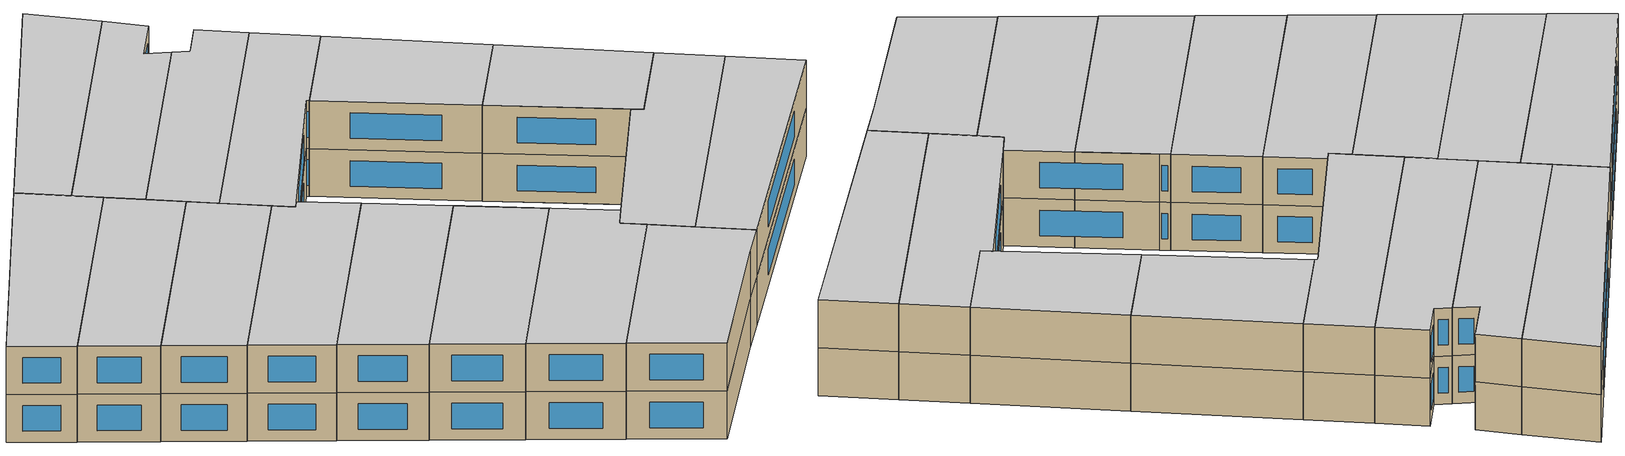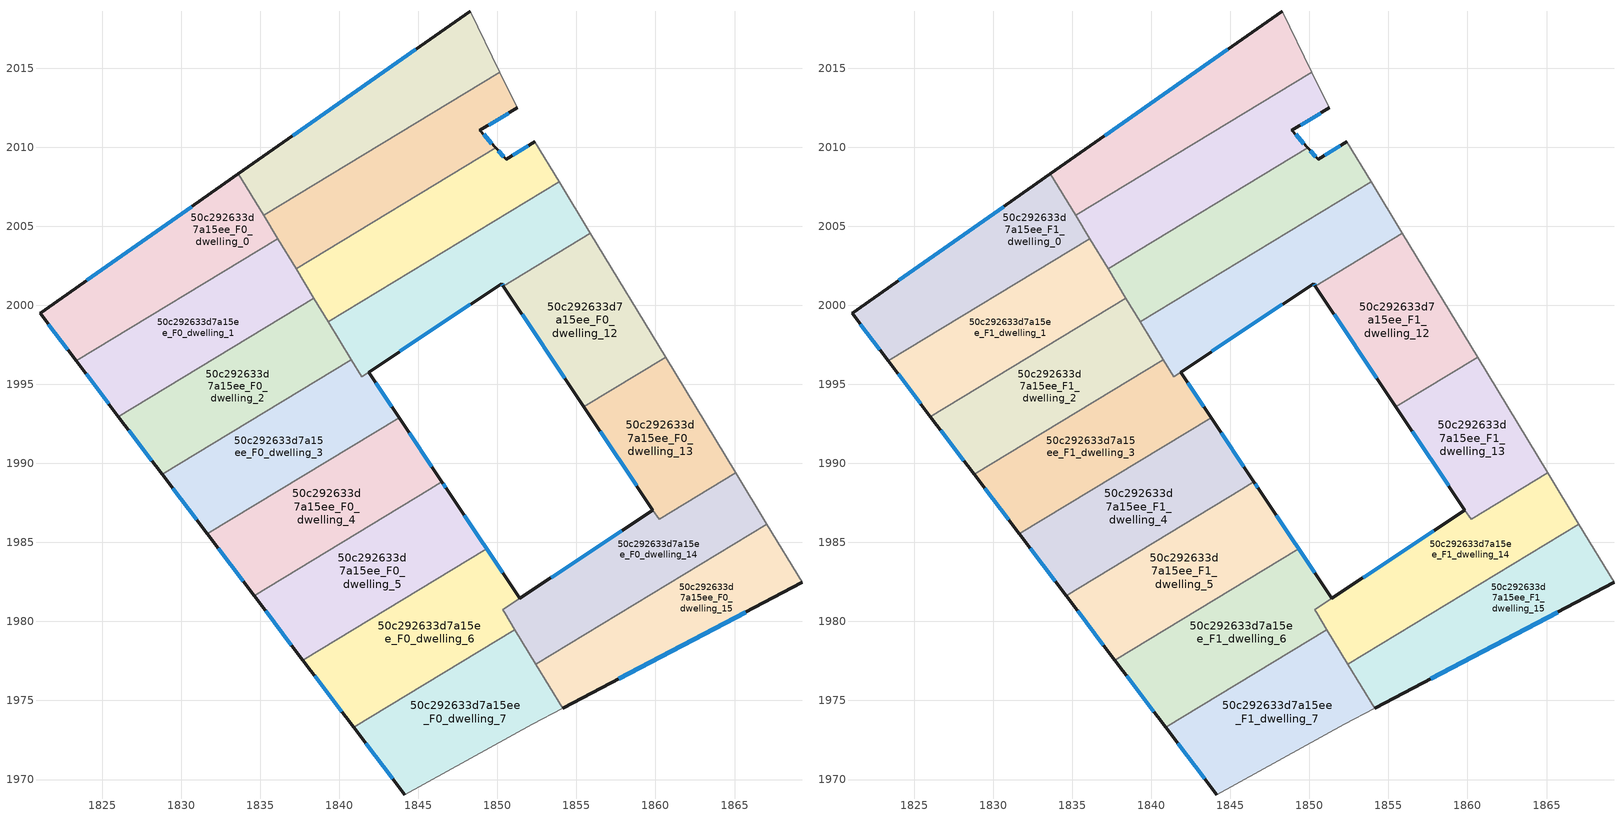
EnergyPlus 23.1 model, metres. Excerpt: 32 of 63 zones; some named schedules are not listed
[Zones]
50c292633d7a15ee_F0_dwelling_0
 floor ground (EU_floor_Construction): 1833.62,2008.32 1836.1,2004.23 1823.35,1996.49 1821.06,1999.51 z0
 wall outside (EU_wall_Construction): 1833.62,2008.32 1821.06,1999.51 1823.35,1996.49 z0:3
 wall to 50c292633d7a15ee_F0_dwelling_1 (EU_wall_Construction): 1823.35,1996.49 1836.1,2004.23 z0:3
 wall to 50c292633d7a15ee_F0_dwelling_8 (EU_wall_Construction): 1835.21,2005.69 1833.62,2008.32 z0:3
 wall to 50c292633d7a15ee_F0_dwelling_9 (EU_wall_Construction): 1836.1,2004.23 1835.21,2005.69 z0:3
 window (EU_Window_Construction): 1821.6,1998.8 1822.81,1997.2 / 1830.67,2006.25 1824.01,2001.58 z0.7:2.3
50c292633d7a15ee_F0_dwelling_1
 floor ground (EU_floor_Construction): 1836.1,2004.23 1838.39,2000.46 1826.02,1992.96 1823.35,1996.49 z0
 wall outside (EU_wall_Construction): 1823.35,1996.49 1826.02,1992.96 z0:3
 wall to 50c292633d7a15ee_F0_dwelling_2 (EU_wall_Construction): 1826.02,1992.96 1838.39,2000.46 z0:3
 wall to 50c292633d7a15ee_F0_dwelling_9 (EU_wall_Construction): 1837.27,2002.31 1836.1,2004.23 z0:3
 wall to 50c292633d7a15ee_F0_dwelling_10 (EU_wall_Construction): 1838.39,2000.46 1837.27,2002.31 z0:3
 window (EU_Window_Construction): 1823.98,1995.66 1825.4,1993.79 z0.7:2.3
50c292633d7a15ee_F0_dwelling_10
 floor ground (EU_floor_Construction): 1852.38,2010.35 1853.91,2007.83 1839.3,1998.96 1837.27,2002.31 1849.89,2009.96 1850.55,2009.23 z0
 wall outside (EU_wall_Construction): 1852.38,2010.35 1850.55,2009.23 1849.89,2009.96 z0:3
 wall to 50c292633d7a15ee_F0_dwelling_11 (EU_wall_Construction): 1839.3,1998.96 1853.91,2007.83 z0:3
 wall to 50c292633d7a15ee_F0_dwelling_9 (EU_wall_Construction): 1849.89,2009.96 1837.27,2002.31 z0:3
 wall adiabatic (EU_wall_Construction): 1853.91,2007.83 1852.38,2010.35 z0:3
 wall to 50c292633d7a15ee_F0_dwelling_2 (EU_wall_Construction): 1838.39,2000.46 1839.3,1998.96 z0:3
 window (EU_Window_Construction): 1850.39,2009.4 1850.04,2009.79 / 1851.95,2010.09 1850.98,2009.49 z0.7:2.3
50c292633d7a15ee_F0_dwelling_11
 floor ground (EU_floor_Construction): 1853.91,2007.83 1855.88,2004.57 1850.36,2001.22 1850.27,2001.36 1841.41,1995.48 1839.3,1998.96 z0
 wall outside (EU_wall_Construction): 1841.86,1995.78 1850.27,2001.36 1850.36,2001.22 z0:3
 wall adiabatic (EU_wall_Construction): 1855.88,2004.57 1853.91,2007.83 z0:3
 wall to 50c292633d7a15ee_F0_dwelling_12 (EU_wall_Construction): 1850.36,2001.22 1855.88,2004.57 z0:3
 wall to 50c292633d7a15ee_F0_dwelling_3 (EU_wall_Construction): 1840.75,1996.57 1841.41,1995.48 1841.86,1995.78 z0:3
 wall to 50c292633d7a15ee_F0_dwelling_2 (EU_wall_Construction): 1839.3,1998.96 1840.75,1996.57 z0:3
 window (EU_Window_Construction): 1850.29,2001.33 1850.34,2001.25 / 1843.83,1997.09 1848.29,2000.05 z0.7:2.3
50c292633d7a15ee_F0_dwelling_12
 floor ground (EU_floor_Construction): 1855.88,2004.57 1860.64,1996.72 1855.47,1993.58 1850.36,2001.22 z0
 wall outside (EU_wall_Construction): 1850.36,2001.22 1855.47,1993.58 z0:3
 wall adiabatic (EU_wall_Construction): 1860.64,1996.72 1855.88,2004.57 z0:3
 wall to 50c292633d7a15ee_F0_dwelling_13 (EU_wall_Construction): 1855.47,1993.58 1860.64,1996.72 z0:3
 window (EU_Window_Construction): 1851.56,1999.43 1854.27,1995.38 z0.7:2.3
50c292633d7a15ee_F0_dwelling_13
 floor ground (EU_floor_Construction): 1860.64,1996.72 1865.07,1989.39 1860.23,1986.46 1855.47,1993.58 z0
 wall outside (EU_wall_Construction): 1855.47,1993.58 1859.84,1987.04 z0:3
 wall adiabatic (EU_wall_Construction): 1865.07,1989.39 1860.64,1996.72 z0:3
 wall to 50c292633d7a15ee_F0_dwelling_14 (EU_wall_Construction): 1859.84,1987.04 1860.23,1986.46 1865.07,1989.39 z0:3
 window (EU_Window_Construction): 1856.49,1992.05 1858.81,1988.58 z0.7:2.3
50c292633d7a15ee_F0_dwelling_14
 floor ground (EU_floor_Construction): 1865.07,1989.39 1867.04,1986.15 1852.44,1977.3 1850.47,1980.54 1850.35,1980.74 1859.84,1987.04 1860.23,1986.46 z0
 wall outside (EU_wall_Construction): 1859.84,1987.04 1851.42,1981.45 z0:3
 wall adiabatic (EU_wall_Construction): 1867.04,1986.15 1865.07,1989.39 z0:3
 wall to 50c292633d7a15ee_F0_dwelling_15 (EU_wall_Construction): 1852.44,1977.3 1867.04,1986.15 z0:3
 wall to 50c292633d7a15ee_F0_dwelling_7 (EU_wall_Construction): 1851.11,1979.49 1852.44,1977.3 z0:3
 wall to 50c292633d7a15ee_F0_dwelling_6 (EU_wall_Construction): 1851.42,1981.45 1850.35,1980.74 1850.47,1980.54 1851.11,1979.49 z0:3
 window (EU_Window_Construction): 1857.86,1985.73 1853.4,1982.76 z0.7:2.3
50c292633d7a15ee_F0_dwelling_15
 floor ground (EU_floor_Construction): 1867.04,1986.15 1869.27,1982.47 1854.14,1974.5 1852.44,1977.3 z0
 wall outside (EU_wall_Construction): 1854.14,1974.5 1869.27,1982.47 z0:3
 wall adiabatic (EU_wall_Construction): 1869.27,1982.47 1867.04,1986.15 z0:3
 wall to 50c292633d7a15ee_F0_dwelling_7 (EU_wall_Construction): 1852.44,1977.3 1854.14,1974.5 z0:3
 window (EU_Window_Construction): 1857.69,1976.37 1865.72,1980.6 z0.7:2.3
50c292633d7a15ee_F0_dwelling_2
 floor ground (EU_floor_Construction): 1838.39,2000.46 1840.75,1996.57 1828.79,1989.31 1826.02,1992.96 z0
 wall outside (EU_wall_Construction): 1826.02,1992.96 1828.79,1989.31 z0:3
 wall to 50c292633d7a15ee_F0_dwelling_3 (EU_wall_Construction): 1828.79,1989.31 1840.75,1996.57 z0:3
 window (EU_Window_Construction): 1826.67,1992.1 1828.14,1990.17 z0.7:2.3
50c292633d7a15ee_F0_dwelling_3
 floor ground (EU_floor_Construction): 1841.86,1995.78 1843.78,1992.9 1831.64,1985.54 1828.79,1989.31 1840.75,1996.57 1841.41,1995.48 z0
 wall outside (EU_wall_Construction): 1843.78,1992.9 1841.86,1995.78 / 1828.79,1989.31 1831.64,1985.54 z0:3
 wall to 50c292633d7a15ee_F0_dwelling_4 (EU_wall_Construction): 1831.64,1985.54 1843.78,1992.9 z0:3
 window (EU_Window_Construction): 1843.33,1993.58 1842.31,1995.1 / 1829.46,1988.43 1830.97,1986.43 z0.7:2.3
50c292633d7a15ee_F0_dwelling_4
 floor ground (EU_floor_Construction): 1843.78,1992.9 1846.49,1988.84 1845.72,1988.37 1834.61,1981.63 1831.64,1985.54 z0
 wall outside (EU_wall_Construction): 1831.64,1985.54 1834.61,1981.63 / 1846.49,1988.84 1843.78,1992.9 z0:3
 wall to 50c292633d7a15ee_F0_dwelling_5 (EU_wall_Construction): 1834.61,1981.63 1845.72,1988.37 1846.49,1988.84 z0:3
 window (EU_Window_Construction): 1832.34,1984.62 1833.91,1982.54 / 1845.86,1989.79 1844.42,1991.94 z0.7:2.3
50c292633d7a15ee_F0_dwelling_5
 floor ground (EU_floor_Construction): 1846.49,1988.84 1849.31,1984.61 1837.69,1977.55 1834.61,1981.63 z0
 wall outside (EU_wall_Construction): 1834.61,1981.63 1837.69,1977.55 / 1846.82,1988.34 1846.49,1988.84 z0:3
 wall to 50c292633d7a15ee_F0_dwelling_6 (EU_wall_Construction): 1837.69,1977.55 1849.31,1984.61 1847.72,1986.99 / 1847.72,1987 1846.82,1988.34 z0:3
 window (EU_Window_Construction): 1835.33,1980.67 1836.97,1978.51 / 1846.75,1988.46 1846.57,1988.72 z0.7:2.3
50c292633d7a15ee_F0_dwelling_6
 floor ground (EU_floor_Construction): 1849.31,1984.61 1846.82,1988.34 1851.42,1981.45 1850.35,1980.74 1851.11,1979.49 1840.91,1973.3 1837.69,1977.55 z0
 wall outside (EU_wall_Construction): 1851.42,1981.45 1846.82,1988.34 / 1837.69,1977.55 1840.91,1973.3 z0:3
 wall to 50c292633d7a15ee_F0_dwelling_7 (EU_wall_Construction): 1840.91,1973.3 1851.11,1979.49 z0:3
 window (EU_Window_Construction): 1850.34,1983.07 1847.9,1986.72 / 1838.45,1976.55 1840.16,1974.3 z0.7:2.3
50c292633d7a15ee_F0_dwelling_7
 floor ground (EU_floor_Construction): 1851.11,1979.49 1854.14,1974.5 1852.21,1973.48 1844.15,1969.04 1840.91,1973.3 z0
 wall outside (EU_wall_Construction): 1840.91,1973.3 1844.15,1969.04 z0:3
 wall adiabatic (EU_wall_Construction): 1844.15,1969.04 1852.21,1973.48 1854.14,1974.5 z0:3
 window (EU_Window_Construction): 1841.67,1972.3 1843.39,1970.04 z0.7:2.3
50c292633d7a15ee_F0_dwelling_8
 floor ground (EU_floor_Construction): 1848.28,2018.61 1850.16,2014.76 1835.21,2005.69 1833.62,2008.32 z0
 wall outside (EU_wall_Construction): 1848.28,2018.61 1833.62,2008.32 z0:3
 wall to 50c292633d7a15ee_F0_dwelling_9 (EU_wall_Construction): 1835.21,2005.69 1850.16,2014.76 z0:3
 wall adiabatic (EU_wall_Construction): 1850.16,2014.76 1848.28,2018.61 z0:3
 window (EU_Window_Construction): 1844.84,2016.19 1837.06,2010.73 z0.7:2.3
50c292633d7a15ee_F0_dwelling_9
 floor ground (EU_floor_Construction): 1850.16,2014.76 1851.26,2012.49 1848.9,2011.07 1849.89,2009.96 1837.27,2002.31 1835.21,2005.69 z0
 wall outside (EU_wall_Construction): 1849.89,2009.96 1848.9,2011.07 1851.26,2012.49 z0:3
 wall adiabatic (EU_wall_Construction): 1851.26,2012.49 1850.16,2014.76 z0:3
 window (EU_Window_Construction): 1849.45,2011.41 1850.71,2012.16 / 1849.66,2010.23 1849.13,2010.81 z0.7:2.3
50c292633d7a15ee_F1_dwelling_0
 floor to 50c292633d7a15ee_F0_dwelling_0 (EU_floor_Construction): 1833.62,2008.32 1836.1,2004.23 1823.35,1996.49 1821.06,1999.51 z3
 wall outside (EU_wall_Construction): 1833.62,2008.32 1821.06,1999.51 1823.35,1996.49 z3:6
 wall to 50c292633d7a15ee_F1_dwelling_1 (EU_wall_Construction): 1823.35,1996.49 1836.1,2004.23 z3:6
 wall to 50c292633d7a15ee_F1_dwelling_8 (EU_wall_Construction): 1835.21,2005.69 1833.62,2008.32 z3:6
 wall to 50c292633d7a15ee_F1_dwelling_9 (EU_wall_Construction): 1836.1,2004.23 1835.21,2005.69 z3:6
 window (EU_Window_Construction): 1821.6,1998.8 1822.81,1997.2 / 1830.67,2006.25 1824.01,2001.58 z3.7:5.3
 ceiling to 50c292633d7a15ee_F2_dwelling_0 (EU_floor_Construction): 1836.1,2004.23 1833.62,2008.32 1821.06,1999.51 1823.35,1996.49 z6
50c292633d7a15ee_F1_dwelling_1
 floor to 50c292633d7a15ee_F0_dwelling_1 (EU_floor_Construction): 1836.1,2004.23 1838.39,2000.46 1826.02,1992.96 1823.35,1996.49 z3
 wall outside (EU_wall_Construction): 1823.35,1996.49 1826.02,1992.96 z3:6
 wall to 50c292633d7a15ee_F1_dwelling_2 (EU_wall_Construction): 1826.02,1992.96 1838.39,2000.46 z3:6
 wall to 50c292633d7a15ee_F1_dwelling_9 (EU_wall_Construction): 1837.27,2002.31 1836.1,2004.23 z3:6
 wall to 50c292633d7a15ee_F1_dwelling_10 (EU_wall_Construction): 1838.39,2000.46 1837.27,2002.31 z3:6
 window (EU_Window_Construction): 1823.98,1995.66 1825.4,1993.79 z3.7:5.3
 ceiling to 50c292633d7a15ee_F2_dwelling_1 (EU_floor_Construction): 1838.39,2000.46 1836.1,2004.23 1823.35,1996.49 1826.02,1992.96 z6
50c292633d7a15ee_F1_dwelling_10
 floor to 50c292633d7a15ee_F0_dwelling_10 (EU_floor_Construction): 1852.38,2010.35 1853.91,2007.83 1839.3,1998.96 1837.27,2002.31 1849.89,2009.96 1850.55,2009.23 z3
 wall outside (EU_wall_Construction): 1852.38,2010.35 1850.55,2009.23 1849.89,2009.96 z3:6
 wall to 50c292633d7a15ee_F1_dwelling_11 (EU_wall_Construction): 1839.3,1998.96 1853.91,2007.83 z3:6
 wall to 50c292633d7a15ee_F1_dwelling_9 (EU_wall_Construction): 1849.89,2009.96 1837.27,2002.31 z3:6
 wall adiabatic (EU_wall_Construction): 1853.91,2007.83 1852.38,2010.35 z3:6
 wall to 50c292633d7a15ee_F1_dwelling_2 (EU_wall_Construction): 1838.39,2000.46 1839.3,1998.96 z3:6
 window (EU_Window_Construction): 1850.39,2009.4 1850.04,2009.79 / 1851.95,2010.09 1850.98,2009.49 z3.7:5.3
 ceiling to 50c292633d7a15ee_F2_dwelling_10 (EU_floor_Construction): 1853.91,2007.83 1852.38,2010.35 1850.55,2009.23 1849.89,2009.96 1837.27,2002.31 1839.3,1998.96 z6
50c292633d7a15ee_F1_dwelling_11
 floor to 50c292633d7a15ee_F0_dwelling_11 (EU_floor_Construction): 1853.91,2007.83 1855.88,2004.57 1850.36,2001.22 1850.27,2001.36 1841.41,1995.48 1839.3,1998.96 z3
 wall outside (EU_wall_Construction): 1841.86,1995.78 1850.27,2001.36 1850.36,2001.22 z3:6
 wall adiabatic (EU_wall_Construction): 1855.88,2004.57 1853.91,2007.83 z3:6
 wall to 50c292633d7a15ee_F1_dwelling_12 (EU_wall_Construction): 1850.36,2001.22 1855.88,2004.57 z3:6
 wall to 50c292633d7a15ee_F1_dwelling_3 (EU_wall_Construction): 1840.75,1996.57 1841.41,1995.48 1841.86,1995.78 z3:6
 wall to 50c292633d7a15ee_F1_dwelling_2 (EU_wall_Construction): 1839.3,1998.96 1840.75,1996.57 z3:6
 window (EU_Window_Construction): 1850.29,2001.33 1850.34,2001.25 / 1843.83,1997.09 1848.29,2000.05 z3.7:5.3
 ceiling to 50c292633d7a15ee_F2_dwelling_11 (EU_floor_Construction): 1850.36,2001.22 1855.88,2004.57 1853.91,2007.83 1839.3,1998.96 1841.41,1995.48 1850.27,2001.36 z6
50c292633d7a15ee_F1_dwelling_12
 floor to 50c292633d7a15ee_F0_dwelling_12 (EU_floor_Construction): 1855.88,2004.57 1860.64,1996.72 1855.47,1993.58 1850.36,2001.22 z3
 wall outside (EU_wall_Construction): 1850.36,2001.22 1855.47,1993.58 z3:6
 wall adiabatic (EU_wall_Construction): 1860.64,1996.72 1855.88,2004.57 z3:6
 wall to 50c292633d7a15ee_F1_dwelling_13 (EU_wall_Construction): 1855.47,1993.58 1860.64,1996.72 z3:6
 window (EU_Window_Construction): 1851.56,1999.43 1854.27,1995.38 z3.7:5.3
 ceiling to 50c292633d7a15ee_F2_dwelling_12 (EU_floor_Construction): 1860.64,1996.72 1855.88,2004.57 1850.36,2001.22 1855.47,1993.58 z6
50c292633d7a15ee_F1_dwelling_13
 floor to 50c292633d7a15ee_F0_dwelling_13 (EU_floor_Construction): 1860.64,1996.72 1865.07,1989.39 1860.23,1986.46 1855.47,1993.58 z3
 wall outside (EU_wall_Construction): 1855.47,1993.58 1859.84,1987.04 z3:6
 wall adiabatic (EU_wall_Construction): 1865.07,1989.39 1860.64,1996.72 z3:6
 wall to 50c292633d7a15ee_F1_dwelling_14 (EU_wall_Construction): 1859.84,1987.04 1860.23,1986.46 1865.07,1989.39 z3:6
 window (EU_Window_Construction): 1856.49,1992.05 1858.81,1988.58 z3.7:5.3
 ceiling to 50c292633d7a15ee_F2_dwelling_13 (EU_floor_Construction): 1865.07,1989.39 1860.64,1996.72 1855.47,1993.58 1860.23,1986.46 z6
50c292633d7a15ee_F1_dwelling_14
 floor to 50c292633d7a15ee_F0_dwelling_14 (EU_floor_Construction): 1865.07,1989.39 1867.04,1986.15 1852.44,1977.3 1850.47,1980.54 1850.35,1980.74 1859.84,1987.04 1860.23,1986.46 z3
 wall outside (EU_wall_Construction): 1859.84,1987.04 1851.42,1981.45 z3:6
 wall adiabatic (EU_wall_Construction): 1867.04,1986.15 1865.07,1989.39 z3:6
 wall to 50c292633d7a15ee_F1_dwelling_15 (EU_wall_Construction): 1852.44,1977.3 1867.04,1986.15 z3:6
 wall to 50c292633d7a15ee_F1_dwelling_7 (EU_wall_Construction): 1851.11,1979.49 1852.44,1977.3 z3:6
 wall to 50c292633d7a15ee_F1_dwelling_6 (EU_wall_Construction): 1851.42,1981.45 1850.35,1980.74 1850.47,1980.54 1851.11,1979.49 z3:6
 window (EU_Window_Construction): 1857.86,1985.73 1853.4,1982.76 z3.7:5.3
 ceiling to 50c292633d7a15ee_F2_dwelling_14 (EU_floor_Construction): 1867.04,1986.15 1865.07,1989.39 1860.23,1986.46 1859.84,1987.04 1850.35,1980.74 1850.47,1980.54 1852.44,1977.3 z6
50c292633d7a15ee_F1_dwelling_15
 floor to 50c292633d7a15ee_F0_dwelling_15 (EU_floor_Construction): 1867.04,1986.15 1869.27,1982.47 1854.14,1974.5 1852.44,1977.3 z3
 wall outside (EU_wall_Construction): 1854.14,1974.5 1869.27,1982.47 z3:6
 wall adiabatic (EU_wall_Construction): 1869.27,1982.47 1867.04,1986.15 z3:6
 wall to 50c292633d7a15ee_F1_dwelling_7 (EU_wall_Construction): 1852.44,1977.3 1854.14,1974.5 z3:6
 window (EU_Window_Construction): 1857.69,1976.37 1865.72,1980.6 z3.7:5.3
 ceiling to 50c292633d7a15ee_F2_dwelling_15 (EU_floor_Construction): 1869.27,1982.47 1867.04,1986.15 1852.44,1977.3 1854.14,1974.5 z6
50c292633d7a15ee_F1_dwelling_2
 floor to 50c292633d7a15ee_F0_dwelling_2 (EU_floor_Construction): 1838.39,2000.46 1840.75,1996.57 1828.79,1989.31 1826.02,1992.96 z3
 wall outside (EU_wall_Construction): 1826.02,1992.96 1828.79,1989.31 z3:6
 wall to 50c292633d7a15ee_F1_dwelling_3 (EU_wall_Construction): 1828.79,1989.31 1840.75,1996.57 z3:6
 window (EU_Window_Construction): 1826.67,1992.1 1828.14,1990.17 z3.7:5.3
 ceiling to 50c292633d7a15ee_F2_dwelling_2 (EU_floor_Construction): 1840.75,1996.57 1838.39,2000.46 1826.02,1992.96 1828.79,1989.31 z6
50c292633d7a15ee_F1_dwelling_3
 floor to 50c292633d7a15ee_F0_dwelling_3 (EU_floor_Construction): 1841.86,1995.78 1843.78,1992.9 1831.64,1985.54 1828.79,1989.31 1840.75,1996.57 1841.41,1995.48 z3
 wall outside (EU_wall_Construction): 1843.78,1992.9 1841.86,1995.78 / 1828.79,1989.31 1831.64,1985.54 z3:6
 wall to 50c292633d7a15ee_F1_dwelling_4 (EU_wall_Construction): 1831.64,1985.54 1843.78,1992.9 z3:6
 window (EU_Window_Construction): 1843.33,1993.58 1842.31,1995.1 / 1829.46,1988.43 1830.97,1986.43 z3.7:5.3
 ceiling to 50c292633d7a15ee_F2_dwelling_3 (EU_floor_Construction): 1843.78,1992.9 1841.86,1995.78 1841.41,1995.48 1840.75,1996.57 1828.79,1989.31 1831.64,1985.54 z6
50c292633d7a15ee_F1_dwelling_4
 floor to 50c292633d7a15ee_F0_dwelling_4 (EU_floor_Construction): 1843.78,1992.9 1846.49,1988.84 1845.72,1988.37 1834.61,1981.63 1831.64,1985.54 z3
 wall outside (EU_wall_Construction): 1831.64,1985.54 1834.61,1981.63 / 1846.49,1988.84 1843.78,1992.9 z3:6
 wall to 50c292633d7a15ee_F1_dwelling_5 (EU_wall_Construction): 1834.61,1981.63 1845.72,1988.37 1846.49,1988.84 z3:6
 window (EU_Window_Construction): 1832.34,1984.62 1833.91,1982.54 / 1845.86,1989.79 1844.42,1991.94 z3.7:5.3
 ceiling to 50c292633d7a15ee_F2_dwelling_4 (EU_floor_Construction): 1845.72,1988.37 1846.49,1988.84 1843.78,1992.9 1831.64,1985.54 1834.61,1981.63 z6
50c292633d7a15ee_F1_dwelling_5
 floor to 50c292633d7a15ee_F0_dwelling_5 (EU_floor_Construction): 1846.49,1988.84 1849.31,1984.61 1837.69,1977.55 1834.61,1981.63 z3
 wall outside (EU_wall_Construction): 1834.61,1981.63 1837.69,1977.55 / 1846.82,1988.34 1846.49,1988.84 z3:6
 wall to 50c292633d7a15ee_F1_dwelling_6 (EU_wall_Construction): 1837.69,1977.55 1849.31,1984.61 1847.72,1986.99 / 1847.72,1987 1846.82,1988.34 z3:6
 window (EU_Window_Construction): 1835.33,1980.67 1836.97,1978.51 / 1846.75,1988.46 1846.57,1988.72 z3.7:5.3
 ceiling to 50c292633d7a15ee_F2_dwelling_5 (EU_floor_Construction): 1849.31,1984.61 1846.49,1988.84 1834.61,1981.63 1837.69,1977.55 z6
50c292633d7a15ee_F1_dwelling_6
 floor to 50c292633d7a15ee_F0_dwelling_6 (EU_floor_Construction): 1849.31,1984.61 1846.82,1988.34 1851.42,1981.45 1850.35,1980.74 1851.11,1979.49 1840.91,1973.3 1837.69,1977.55 z3
 wall outside (EU_wall_Construction): 1851.42,1981.45 1846.82,1988.34 / 1837.69,1977.55 1840.91,1973.3 z3:6
 wall to 50c292633d7a15ee_F1_dwelling_7 (EU_wall_Construction): 1840.91,1973.3 1851.11,1979.49 z3:6
 window (EU_Window_Construction): 1850.34,1983.07 1847.9,1986.72 / 1838.45,1976.55 1840.16,1974.3 z3.7:5.3
 ceiling to 50c292633d7a15ee_F2_dwelling_6 (EU_floor_Construction): 1851.11,1979.49 1850.35,1980.74 1851.42,1981.45 1846.82,1988.34 1849.31,1984.61 1837.69,1977.55 1840.91,1973.3 z6
50c292633d7a15ee_F1_dwelling_7
 floor to 50c292633d7a15ee_F0_dwelling_7 (EU_floor_Construction): 1851.11,1979.49 1854.14,1974.5 1852.21,1973.48 1844.15,1969.04 1840.91,1973.3 z3
 wall outside (EU_wall_Construction): 1840.91,1973.3 1844.15,1969.04 z3:6
 wall adiabatic (EU_wall_Construction): 1844.15,1969.04 1852.21,1973.48 1854.14,1974.5 z3:6
 window (EU_Window_Construction): 1841.67,1972.3 1843.39,1970.04 z3.7:5.3
 ceiling to 50c292633d7a15ee_F2_dwelling_7 (EU_floor_Construction): 1852.21,1973.48 1854.14,1974.5 1851.11,1979.49 1840.91,1973.3 1844.15,1969.04 z6
50c292633d7a15ee_F1_dwelling_8
 floor to 50c292633d7a15ee_F0_dwelling_8 (EU_floor_Construction): 1848.28,2018.61 1850.16,2014.76 1835.21,2005.69 1833.62,2008.32 z3
 wall outside (EU_wall_Construction): 1848.28,2018.61 1833.62,2008.32 z3:6
 wall to 50c292633d7a15ee_F1_dwelling_9 (EU_wall_Construction): 1835.21,2005.69 1850.16,2014.76 z3:6
 wall adiabatic (EU_wall_Construction): 1850.16,2014.76 1848.28,2018.61 z3:6
 window (EU_Window_Construction): 1844.84,2016.19 1837.06,2010.73 z3.7:5.3
 ceiling to 50c292633d7a15ee_F2_dwelling_8 (EU_floor_Construction): 1850.16,2014.76 1848.28,2018.61 1833.62,2008.32 1835.21,2005.69 z6
50c292633d7a15ee_F1_dwelling_9
 floor to 50c292633d7a15ee_F0_dwelling_9 (EU_floor_Construction): 1850.16,2014.76 1851.26,2012.49 1848.9,2011.07 1849.89,2009.96 1837.27,2002.31 1835.21,2005.69 z3
 wall outside (EU_wall_Construction): 1849.89,2009.96 1848.9,2011.07 1851.26,2012.49 z3:6
 wall adiabatic (EU_wall_Construction): 1851.26,2012.49 1850.16,2014.76 z3:6
 window (EU_Window_Construction): 1849.45,2011.41 1850.71,2012.16 / 1849.66,2010.23 1849.13,2010.81 z3.7:5.3
 ceiling to 50c292633d7a15ee_F2_dwelling_9 (EU_floor_Construction): 1849.89,2009.96 1848.9,2011.07 1851.26,2012.49 1850.16,2014.76 1835.21,2005.69 1837.27,2002.31 z6
[Building]
EU S2 Campaign: North Axis=0; Terrain=City; Solar Distribution=FullExterior
[Site:Location]
Budapest.Ferenc.Liszt.Intl.AP: Latitude=47.437; Longitude=19.256; Time Zone=1; Elevation=185
[SizingPeriod:WeatherFileDays]
AnnualSizingPeriod: Begin Month=1; Begin Day of Month=1; End Month=12; End Day of Month=31; Day of Week for Start Day=Monday; Use Weather File Daylight Saving Period=No; Use Weather File Rain and Snow Indicators=No
[MATERIAL]
EU_InternalMass_Material: Roughness=MediumRough; Thickness=0.1; Conductivity=1; Density=1800; Specific Heat=900; Thermal Absorptance=0.9; Solar Absorptance=0.7; Visible Absorptance=0.7
[MATERIAL:NOMASS] Roughness=MediumRough; Thermal Absorptance=0.9; Solar Absorptance=0.7; Visible Absorptance=0.7
Name | Thermal Resistance
EU_wall_NoMass | 0.832559
EU_floor_NoMass | 0.872794
[WINDOWMATERIAL:SIMPLEGLAZINGSYSTEM]
EU_Window_SimpleGlazing: UFactor=2.79869; Solar Heat Gain Coefficient=0.75; Visible Transmittance=0.75
[CONSTRUCTION]
EU_wall_Construction: EU_wall_NoMass
EU_floor_Construction: EU_floor_NoMass
EU_Window_Construction: EU_Window_SimpleGlazing
EU_InternalMass_Construction: EU_InternalMass_Material
[ZONE] Type=1; Multiplier=1; Ceiling Height=autocalculate; Floor Area=autocalculate; Part of Total Floor Area=Yes
Name | Volume
50c292633d7a15ee_F0_dwelling_0; 50c292633d7a15ee_F1_dwelling_0 | 194.152
50c292633d7a15ee_F0_dwelling_1; 50c292633d7a15ee_F1_dwelling_1 | 194.19
50c292633d7a15ee_F0_dwelling_10; 50c292633d7a15ee_F1_dwelling_10 | 194.195
50c292633d7a15ee_F0_dwelling_11; 50c292633d7a15ee_F1_dwelling_11 | 196.678
50c292633d7a15ee_F0_dwelling_12; 50c292633d7a15ee_F1_dwelling_12 | 172.001
50c292633d7a15ee_F0_dwelling_13; 50c292633d7a15ee_F1_dwelling_13 | 150.517
50c292633d7a15ee_F0_dwelling_14; 50c292633d7a15ee_F1_dwelling_14 | 210.191
50c292633d7a15ee_F0_dwelling_15; 50c292633d7a15ee_F1_dwelling_15; 50c292633d7a15ee_F0_dwelling_9; 50c292633d7a15ee_F1_dwelling_9 | 194.176
50c292633d7a15ee_F0_dwelling_2; 50c292633d7a15ee_F1_dwelling_2 | 194.159
50c292633d7a15ee_F0_dwelling_3; 50c292633d7a15ee_F1_dwelling_3 | 200.572
50c292633d7a15ee_F0_dwelling_4; 50c292633d7a15ee_F1_dwelling_4 | 205.698
50c292633d7a15ee_F0_dwelling_5; 50c292633d7a15ee_F1_dwelling_5 | 209.462
50c292633d7a15ee_F0_dwelling_6; 50c292633d7a15ee_F1_dwelling_6 | 208.162
50c292633d7a15ee_F0_dwelling_7; 50c292633d7a15ee_F1_dwelling_7 | 194.178
50c292633d7a15ee_F0_dwelling_8; 50c292633d7a15ee_F1_dwelling_8 | 194.156
[INTERNALMASS] Construction=EU_InternalMass_Construction
Name | Zone or ZoneList | Surface Area
50c292633d7a15ee_F0_dwelling_0_EU_InternalMass | 50c292633d7a15ee_F0_dwelling_0 | 64.7173
50c292633d7a15ee_F0_dwelling_1_EU_InternalMass | 50c292633d7a15ee_F0_dwelling_1 | 64.7299
50c292633d7a15ee_F0_dwelling_2_EU_InternalMass | 50c292633d7a15ee_F0_dwelling_2 | 64.7197
50c292633d7a15ee_F0_dwelling_3_EU_InternalMass | 50c292633d7a15ee_F0_dwelling_3 | 66.858
50c292633d7a15ee_F0_dwelling_4_EU_InternalMass | 50c292633d7a15ee_F0_dwelling_4 | 68.5994
50c292633d7a15ee_F0_dwelling_5_EU_InternalMass | 50c292633d7a15ee_F0_dwelling_5 | 69.8102
50c292633d7a15ee_F0_dwelling_6_EU_InternalMass | 50c292633d7a15ee_F0_dwelling_6 | 69.3984
50c292633d7a15ee_F0_dwelling_7_EU_InternalMass | 50c292633d7a15ee_F0_dwelling_7 | 64.7259
50c292633d7a15ee_F0_dwelling_8_EU_InternalMass | 50c292633d7a15ee_F0_dwelling_8 | 64.7185
50c292633d7a15ee_F0_dwelling_9_EU_InternalMass | 50c292633d7a15ee_F0_dwelling_9 | 64.7251
50c292633d7a15ee_F0_dwelling_10_EU_InternalMass | 50c292633d7a15ee_F0_dwelling_10 | 64.7317
50c292633d7a15ee_F0_dwelling_11_EU_InternalMass | 50c292633d7a15ee_F0_dwelling_11 | 65.561
50c292633d7a15ee_F0_dwelling_12_EU_InternalMass | 50c292633d7a15ee_F0_dwelling_12 | 57.3337
50c292633d7a15ee_F0_dwelling_13_EU_InternalMass | 50c292633d7a15ee_F0_dwelling_13 | 50.1741
50c292633d7a15ee_F0_dwelling_14_EU_InternalMass | 50c292633d7a15ee_F0_dwelling_14 | 70.0648
50c292633d7a15ee_F0_dwelling_15_EU_InternalMass | 50c292633d7a15ee_F0_dwelling_15 | 64.7252
50c292633d7a15ee_F1_dwelling_0_EU_InternalMass | 50c292633d7a15ee_F1_dwelling_0 | 64.7173
50c292633d7a15ee_F1_dwelling_1_EU_InternalMass | 50c292633d7a15ee_F1_dwelling_1 | 64.7299
50c292633d7a15ee_F1_dwelling_2_EU_InternalMass | 50c292633d7a15ee_F1_dwelling_2 | 64.7197
50c292633d7a15ee_F1_dwelling_3_EU_InternalMass | 50c292633d7a15ee_F1_dwelling_3 | 66.858
50c292633d7a15ee_F1_dwelling_4_EU_InternalMass | 50c292633d7a15ee_F1_dwelling_4 | 68.5994
50c292633d7a15ee_F1_dwelling_5_EU_InternalMass | 50c292633d7a15ee_F1_dwelling_5 | 69.8102
50c292633d7a15ee_F1_dwelling_6_EU_InternalMass | 50c292633d7a15ee_F1_dwelling_6 | 69.3984
50c292633d7a15ee_F1_dwelling_7_EU_InternalMass | 50c292633d7a15ee_F1_dwelling_7 | 64.7259
50c292633d7a15ee_F1_dwelling_8_EU_InternalMass | 50c292633d7a15ee_F1_dwelling_8 | 64.7185
50c292633d7a15ee_F1_dwelling_9_EU_InternalMass | 50c292633d7a15ee_F1_dwelling_9 | 64.7251
50c292633d7a15ee_F1_dwelling_10_EU_InternalMass | 50c292633d7a15ee_F1_dwelling_10 | 64.7317
50c292633d7a15ee_F1_dwelling_11_EU_InternalMass | 50c292633d7a15ee_F1_dwelling_11 | 65.561
50c292633d7a15ee_F1_dwelling_12_EU_InternalMass | 50c292633d7a15ee_F1_dwelling_12 | 57.3337
50c292633d7a15ee_F1_dwelling_13_EU_InternalMass | 50c292633d7a15ee_F1_dwelling_13 | 50.1741
50c292633d7a15ee_F1_dwelling_14_EU_InternalMass | 50c292633d7a15ee_F1_dwelling_14 | 70.0648
50c292633d7a15ee_F1_dwelling_15_EU_InternalMass | 50c292633d7a15ee_F1_dwelling_15 | 64.7252
[OTHEREQUIPMENT] Fuel Type=Electricity; Design Level Calculation Method=Watts/Area; Power per Zone Floor Area=1; Fraction Latent=0; Fraction Radiant=0; Fraction Lost=0; Carbon Dioxide Generation Rate=0; EndUse Subcategory=EU_Step8_InternalGains
Name | Zone or ZoneList or Space or SpaceList | Schedule
EU_Step8_InternalGain_50c292633d7a15ee_F0_dwelling_0_f000 | 50c292633d7a15ee_F0_dwelling_0 | EU_Step8_GainSchedule_50c292633d7a15ee_F0_dwelling_0_f000
EU_Step8_InternalGain_50c292633d7a15ee_F0_dwelling_1_f000 | 50c292633d7a15ee_F0_dwelling_1 | EU_Step8_GainSchedule_50c292633d7a15ee_F0_dwelling_1_f000
EU_Step8_InternalGain_50c292633d7a15ee_F0_dwelling_2_f000 | 50c292633d7a15ee_F0_dwelling_2 | EU_Step8_GainSchedule_50c292633d7a15ee_F0_dwelling_2_f000
EU_Step8_InternalGain_50c292633d7a15ee_F0_dwelling_3_f000 | 50c292633d7a15ee_F0_dwelling_3 | EU_Step8_GainSchedule_50c292633d7a15ee_F0_dwelling_3_f000
EU_Step8_InternalGain_50c292633d7a15ee_F0_dwelling_4_f000 | 50c292633d7a15ee_F0_dwelling_4 | EU_Step8_GainSchedule_50c292633d7a15ee_F0_dwelling_4_f000
EU_Step8_InternalGain_50c292633d7a15ee_F0_dwelling_5_f000 | 50c292633d7a15ee_F0_dwelling_5 | EU_Step8_GainSchedule_50c292633d7a15ee_F0_dwelling_5_f000
EU_Step8_InternalGain_50c292633d7a15ee_F0_dwelling_6_f000 | 50c292633d7a15ee_F0_dwelling_6 | EU_Step8_GainSchedule_50c292633d7a15ee_F0_dwelling_6_f000
EU_Step8_InternalGain_50c292633d7a15ee_F0_dwelling_7_f000 | 50c292633d7a15ee_F0_dwelling_7 | EU_Step8_GainSchedule_50c292633d7a15ee_F0_dwelling_7_f000
EU_Step8_InternalGain_50c292633d7a15ee_F0_dwelling_8_f000 | 50c292633d7a15ee_F0_dwelling_8 | EU_Step8_GainSchedule_50c292633d7a15ee_F0_dwelling_8_f000
EU_Step8_InternalGain_50c292633d7a15ee_F0_dwelling_9_f000 | 50c292633d7a15ee_F0_dwelling_9 | EU_Step8_GainSchedule_50c292633d7a15ee_F0_dwelling_9_f000
EU_Step8_InternalGain_50c292633d7a15ee_F0_dwelling_10_f000 | 50c292633d7a15ee_F0_dwelling_10 | EU_Step8_GainSchedule_50c292633d7a15ee_F0_dwelling_10_f000
EU_Step8_InternalGain_50c292633d7a15ee_F0_dwelling_11_f000 | 50c292633d7a15ee_F0_dwelling_11 | EU_Step8_GainSchedule_50c292633d7a15ee_F0_dwelling_11_f000
EU_Step8_InternalGain_50c292633d7a15ee_F0_dwelling_12_f000 | 50c292633d7a15ee_F0_dwelling_12 | EU_Step8_GainSchedule_50c292633d7a15ee_F0_dwelling_12_f000
EU_Step8_InternalGain_50c292633d7a15ee_F0_dwelling_13_f000 | 50c292633d7a15ee_F0_dwelling_13 | EU_Step8_GainSchedule_50c292633d7a15ee_F0_dwelling_13_f000
EU_Step8_InternalGain_50c292633d7a15ee_F0_dwelling_14_f000 | 50c292633d7a15ee_F0_dwelling_14 | EU_Step8_GainSchedule_50c292633d7a15ee_F0_dwelling_14_f000
EU_Step8_InternalGain_50c292633d7a15ee_F0_dwelling_15_f000 | 50c292633d7a15ee_F0_dwelling_15 | EU_Step8_GainSchedule_50c292633d7a15ee_F0_dwelling_15_f000
EU_Step8_InternalGain_50c292633d7a15ee_F1_dwelling_0_f000 | 50c292633d7a15ee_F1_dwelling_0 | EU_Step8_GainSchedule_50c292633d7a15ee_F1_dwelling_0_f000
EU_Step8_InternalGain_50c292633d7a15ee_F1_dwelling_1_f000 | 50c292633d7a15ee_F1_dwelling_1 | EU_Step8_GainSchedule_50c292633d7a15ee_F1_dwelling_1_f000
EU_Step8_InternalGain_50c292633d7a15ee_F1_dwelling_2_f000 | 50c292633d7a15ee_F1_dwelling_2 | EU_Step8_GainSchedule_50c292633d7a15ee_F1_dwelling_2_f000
EU_Step8_InternalGain_50c292633d7a15ee_F1_dwelling_3_f000 | 50c292633d7a15ee_F1_dwelling_3 | EU_Step8_GainSchedule_50c292633d7a15ee_F1_dwelling_3_f000
EU_Step8_InternalGain_50c292633d7a15ee_F1_dwelling_4_f000 | 50c292633d7a15ee_F1_dwelling_4 | EU_Step8_GainSchedule_50c292633d7a15ee_F1_dwelling_4_f000
EU_Step8_InternalGain_50c292633d7a15ee_F1_dwelling_5_f000 | 50c292633d7a15ee_F1_dwelling_5 | EU_Step8_GainSchedule_50c292633d7a15ee_F1_dwelling_5_f000
EU_Step8_InternalGain_50c292633d7a15ee_F1_dwelling_6_f000 | 50c292633d7a15ee_F1_dwelling_6 | EU_Step8_GainSchedule_50c292633d7a15ee_F1_dwelling_6_f000
EU_Step8_InternalGain_50c292633d7a15ee_F1_dwelling_7_f000 | 50c292633d7a15ee_F1_dwelling_7 | EU_Step8_GainSchedule_50c292633d7a15ee_F1_dwelling_7_f000
EU_Step8_InternalGain_50c292633d7a15ee_F1_dwelling_8_f000 | 50c292633d7a15ee_F1_dwelling_8 | EU_Step8_GainSchedule_50c292633d7a15ee_F1_dwelling_8_f000
EU_Step8_InternalGain_50c292633d7a15ee_F1_dwelling_9_f000 | 50c292633d7a15ee_F1_dwelling_9 | EU_Step8_GainSchedule_50c292633d7a15ee_F1_dwelling_9_f000
EU_Step8_InternalGain_50c292633d7a15ee_F1_dwelling_10_f000 | 50c292633d7a15ee_F1_dwelling_10 | EU_Step8_GainSchedule_50c292633d7a15ee_F1_dwelling_10_f000
EU_Step8_InternalGain_50c292633d7a15ee_F1_dwelling_11_f000 | 50c292633d7a15ee_F1_dwelling_11 | EU_Step8_GainSchedule_50c292633d7a15ee_F1_dwelling_11_f000
EU_Step8_InternalGain_50c292633d7a15ee_F1_dwelling_12_f000 | 50c292633d7a15ee_F1_dwelling_12 | EU_Step8_GainSchedule_50c292633d7a15ee_F1_dwelling_12_f000
EU_Step8_InternalGain_50c292633d7a15ee_F1_dwelling_13_f000 | 50c292633d7a15ee_F1_dwelling_13 | EU_Step8_GainSchedule_50c292633d7a15ee_F1_dwelling_13_f000
EU_Step8_InternalGain_50c292633d7a15ee_F1_dwelling_14_f000 | 50c292633d7a15ee_F1_dwelling_14 | EU_Step8_GainSchedule_50c292633d7a15ee_F1_dwelling_14_f000
EU_Step8_InternalGain_50c292633d7a15ee_F1_dwelling_15_f000 | 50c292633d7a15ee_F1_dwelling_15 | EU_Step8_GainSchedule_50c292633d7a15ee_F1_dwelling_15_f000
[ZONEVENTILATION:DESIGNFLOWRATE] Schedule=EU_AlwaysOn; Design Flow Rate Calculation Method=AirChanges/Hour; Air Changes per Hour=0.475469; Ventilation Type=Natural; Fan Pressure Rise=0; Fan Total Efficiency=1; Constant Term Coefficient=1; Temperature Term Coefficient=0; Velocity Term Coefficient=0; Velocity Squared Term Coefficient=0; Minimum Indoor Temperature=-100; Maximum Indoor Temperature=100; Delta Temperature=-100; Minimum Outdoor Temperature=-100; Maximum Outdoor Temperature=100; Maximum Wind Speed=40
Name | Zone or ZoneList or Space or SpaceList
EU_ConstantAir_50c292633d7a15ee_F0_dwelling_0 | 50c292633d7a15ee_F0_dwelling_0
EU_ConstantAir_50c292633d7a15ee_F0_dwelling_1 | 50c292633d7a15ee_F0_dwelling_1
EU_ConstantAir_50c292633d7a15ee_F0_dwelling_2 | 50c292633d7a15ee_F0_dwelling_2
EU_ConstantAir_50c292633d7a15ee_F0_dwelling_3 | 50c292633d7a15ee_F0_dwelling_3
EU_ConstantAir_50c292633d7a15ee_F0_dwelling_4 | 50c292633d7a15ee_F0_dwelling_4
EU_ConstantAir_50c292633d7a15ee_F0_dwelling_5 | 50c292633d7a15ee_F0_dwelling_5
EU_ConstantAir_50c292633d7a15ee_F0_dwelling_6 | 50c292633d7a15ee_F0_dwelling_6
EU_ConstantAir_50c292633d7a15ee_F0_dwelling_7 | 50c292633d7a15ee_F0_dwelling_7
EU_ConstantAir_50c292633d7a15ee_F0_dwelling_8 | 50c292633d7a15ee_F0_dwelling_8
EU_ConstantAir_50c292633d7a15ee_F0_dwelling_9 | 50c292633d7a15ee_F0_dwelling_9
EU_ConstantAir_50c292633d7a15ee_F0_dwelling_10 | 50c292633d7a15ee_F0_dwelling_10
EU_ConstantAir_50c292633d7a15ee_F0_dwelling_11 | 50c292633d7a15ee_F0_dwelling_11
EU_ConstantAir_50c292633d7a15ee_F0_dwelling_12 | 50c292633d7a15ee_F0_dwelling_12
EU_ConstantAir_50c292633d7a15ee_F0_dwelling_13 | 50c292633d7a15ee_F0_dwelling_13
EU_ConstantAir_50c292633d7a15ee_F0_dwelling_14 | 50c292633d7a15ee_F0_dwelling_14
EU_ConstantAir_50c292633d7a15ee_F0_dwelling_15 | 50c292633d7a15ee_F0_dwelling_15
EU_ConstantAir_50c292633d7a15ee_F1_dwelling_0 | 50c292633d7a15ee_F1_dwelling_0
EU_ConstantAir_50c292633d7a15ee_F1_dwelling_1 | 50c292633d7a15ee_F1_dwelling_1
EU_ConstantAir_50c292633d7a15ee_F1_dwelling_2 | 50c292633d7a15ee_F1_dwelling_2
EU_ConstantAir_50c292633d7a15ee_F1_dwelling_3 | 50c292633d7a15ee_F1_dwelling_3
EU_ConstantAir_50c292633d7a15ee_F1_dwelling_4 | 50c292633d7a15ee_F1_dwelling_4
EU_ConstantAir_50c292633d7a15ee_F1_dwelling_5 | 50c292633d7a15ee_F1_dwelling_5
EU_ConstantAir_50c292633d7a15ee_F1_dwelling_6 | 50c292633d7a15ee_F1_dwelling_6
EU_ConstantAir_50c292633d7a15ee_F1_dwelling_7 | 50c292633d7a15ee_F1_dwelling_7
EU_ConstantAir_50c292633d7a15ee_F1_dwelling_8 | 50c292633d7a15ee_F1_dwelling_8
EU_ConstantAir_50c292633d7a15ee_F1_dwelling_9 | 50c292633d7a15ee_F1_dwelling_9
EU_ConstantAir_50c292633d7a15ee_F1_dwelling_10 | 50c292633d7a15ee_F1_dwelling_10
EU_ConstantAir_50c292633d7a15ee_F1_dwelling_11 | 50c292633d7a15ee_F1_dwelling_11
EU_ConstantAir_50c292633d7a15ee_F1_dwelling_12 | 50c292633d7a15ee_F1_dwelling_12
EU_ConstantAir_50c292633d7a15ee_F1_dwelling_13 | 50c292633d7a15ee_F1_dwelling_13
EU_ConstantAir_50c292633d7a15ee_F1_dwelling_14 | 50c292633d7a15ee_F1_dwelling_14
EU_ConstantAir_50c292633d7a15ee_F1_dwelling_15 | 50c292633d7a15ee_F1_dwelling_15
[HVACTEMPLATE:ZONE:IDEALLOADSAIRSYSTEM] System Availability Schedule=EU_AlwaysOn; Maximum Heating Supply Air Temperature=50; Minimum Cooling Supply Air Temperature=13; Maximum Heating Supply Air Humidity Ratio=0.0156; Minimum Cooling Supply Air Humidity Ratio=0.0077; Heating Limit=NoLimit; Cooling Limit=NoLimit; Heating Availability Schedule=EU_AlwaysOn; Cooling Availability Schedule=EU_CoolingOff; Dehumidification Control Type=ConstantSensibleHeatRatio; Cooling Sensible Heat Ratio=0.7; Dehumidification Setpoint=60; Humidification Control Type=None; Humidification Setpoint=30; Outdoor Air Method=None; Outdoor Air Flow Rate per Person=0.00944; Outdoor Air Flow Rate per Zone Floor Area=0; Outdoor Air Flow Rate per Zone=0; Demand Controlled Ventilation Type=None; Outdoor Air Economizer Type=NoEconomizer; Heat Recovery Type=None; Sensible Heat Recovery Effectiveness=0.7; Latent Heat Recovery Effectiveness=0.65
Name | Template Thermostat
50c292633d7a15ee_F0_dwelling_0 | EU_HeatOnly_50c292633d7a15ee_F0_dwelling_0
50c292633d7a15ee_F0_dwelling_1 | EU_HeatOnly_50c292633d7a15ee_F0_dwelling_1
50c292633d7a15ee_F0_dwelling_2 | EU_HeatOnly_50c292633d7a15ee_F0_dwelling_2
50c292633d7a15ee_F0_dwelling_3 | EU_HeatOnly_50c292633d7a15ee_F0_dwelling_3
50c292633d7a15ee_F0_dwelling_4 | EU_HeatOnly_50c292633d7a15ee_F0_dwelling_4
50c292633d7a15ee_F0_dwelling_5 | EU_HeatOnly_50c292633d7a15ee_F0_dwelling_5
50c292633d7a15ee_F0_dwelling_6 | EU_HeatOnly_50c292633d7a15ee_F0_dwelling_6
50c292633d7a15ee_F0_dwelling_7 | EU_HeatOnly_50c292633d7a15ee_F0_dwelling_7
50c292633d7a15ee_F0_dwelling_8 | EU_HeatOnly_50c292633d7a15ee_F0_dwelling_8
50c292633d7a15ee_F0_dwelling_9 | EU_HeatOnly_50c292633d7a15ee_F0_dwelling_9
50c292633d7a15ee_F0_dwelling_10 | EU_HeatOnly_50c292633d7a15ee_F0_dwelling_10
50c292633d7a15ee_F0_dwelling_11 | EU_HeatOnly_50c292633d7a15ee_F0_dwelling_11
50c292633d7a15ee_F0_dwelling_12 | EU_HeatOnly_50c292633d7a15ee_F0_dwelling_12
50c292633d7a15ee_F0_dwelling_13 | EU_HeatOnly_50c292633d7a15ee_F0_dwelling_13
50c292633d7a15ee_F0_dwelling_14 | EU_HeatOnly_50c292633d7a15ee_F0_dwelling_14
50c292633d7a15ee_F0_dwelling_15 | EU_HeatOnly_50c292633d7a15ee_F0_dwelling_15
50c292633d7a15ee_F1_dwelling_0 | EU_HeatOnly_50c292633d7a15ee_F1_dwelling_0
50c292633d7a15ee_F1_dwelling_1 | EU_HeatOnly_50c292633d7a15ee_F1_dwelling_1
50c292633d7a15ee_F1_dwelling_2 | EU_HeatOnly_50c292633d7a15ee_F1_dwelling_2
50c292633d7a15ee_F1_dwelling_3 | EU_HeatOnly_50c292633d7a15ee_F1_dwelling_3
50c292633d7a15ee_F1_dwelling_4 | EU_HeatOnly_50c292633d7a15ee_F1_dwelling_4
50c292633d7a15ee_F1_dwelling_5 | EU_HeatOnly_50c292633d7a15ee_F1_dwelling_5
50c292633d7a15ee_F1_dwelling_6 | EU_HeatOnly_50c292633d7a15ee_F1_dwelling_6
50c292633d7a15ee_F1_dwelling_7 | EU_HeatOnly_50c292633d7a15ee_F1_dwelling_7
50c292633d7a15ee_F1_dwelling_8 | EU_HeatOnly_50c292633d7a15ee_F1_dwelling_8
50c292633d7a15ee_F1_dwelling_9 | EU_HeatOnly_50c292633d7a15ee_F1_dwelling_9
50c292633d7a15ee_F1_dwelling_10 | EU_HeatOnly_50c292633d7a15ee_F1_dwelling_10
50c292633d7a15ee_F1_dwelling_11 | EU_HeatOnly_50c292633d7a15ee_F1_dwelling_11
50c292633d7a15ee_F1_dwelling_12 | EU_HeatOnly_50c292633d7a15ee_F1_dwelling_12
50c292633d7a15ee_F1_dwelling_13 | EU_HeatOnly_50c292633d7a15ee_F1_dwelling_13
50c292633d7a15ee_F1_dwelling_14 | EU_HeatOnly_50c292633d7a15ee_F1_dwelling_14
50c292633d7a15ee_F1_dwelling_15 | EU_HeatOnly_50c292633d7a15ee_F1_dwelling_15
[SIZING:ZONE] Zone Cooling Design Supply Air Temperature Input Method=SupplyAirTemperature; Zone Cooling Design Supply Air Temperature=13; Zone Heating Design Supply Air Temperature Input Method=SupplyAirTemperature; Zone Heating Design Supply Air Temperature=50; Zone Cooling Design Supply Air Humidity Ratio=0.008; Zone Heating Design Supply Air Humidity Ratio=0.008; Cooling Design Air Flow Method=DesignDay; Cooling Design Air Flow Rate=0; Cooling Minimum Air Flow per Zone Floor Area=0.000762; Cooling Minimum Air Flow=0; Cooling Minimum Air Flow Fraction=0.2; Heating Design Air Flow Method=DesignDay; Heating Design Air Flow Rate=0; Heating Maximum Air Flow per Zone Floor Area=0.002032; Heating Maximum Air Flow=0.141576; Heating Maximum Air Flow Fraction=0.3; Account for Dedicated Outdoor Air System=No; Dedicated Outdoor Air System Control Strategy=NeutralSupplyAir; Dedicated Outdoor Air Low Setpoint Temperature for Design=autosize; Dedicated Outdoor Air High Setpoint Temperature for Design=autosize; Zone Load Sizing Method=Sensible Load Only No Latent Load; Zone Latent Cooling Design Supply Air Humidity Ratio Input Method=HumidityRatioDifference; Zone Cooling Design Supply Air Humidity Ratio Difference=0.005; Zone Latent Heating Design Supply Air Humidity Ratio Input Method=HumidityRatioDifference; Zone Humidification Design Supply Air Humidity Ratio Difference=0.005
50c292633d7a15ee_F0_dwelling_0; 50c292633d7a15ee_F0_dwelling_1; 50c292633d7a15ee_F0_dwelling_2; 50c292633d7a15ee_F0_dwelling_3; 50c292633d7a15ee_F0_dwelling_4; 50c292633d7a15ee_F0_dwelling_5; 50c292633d7a15ee_F0_dwelling_6; 50c292633d7a15ee_F0_dwelling_7; 50c292633d7a15ee_F0_dwelling_8; 50c292633d7a15ee_F0_dwelling_9; 50c292633d7a15ee_F0_dwelling_10; 50c292633d7a15ee_F0_dwelling_11; 50c292633d7a15ee_F0_dwelling_12; 50c292633d7a15ee_F0_dwelling_13; 50c292633d7a15ee_F0_dwelling_14; 50c292633d7a15ee_F0_dwelling_15; 50c292633d7a15ee_F1_dwelling_0; 50c292633d7a15ee_F1_dwelling_1; 50c292633d7a15ee_F1_dwelling_2; 50c292633d7a15ee_F1_dwelling_3; 50c292633d7a15ee_F1_dwelling_4; 50c292633d7a15ee_F1_dwelling_5; 50c292633d7a15ee_F1_dwelling_6; 50c292633d7a15ee_F1_dwelling_7; 50c292633d7a15ee_F1_dwelling_8; 50c292633d7a15ee_F1_dwelling_9; 50c292633d7a15ee_F1_dwelling_10; 50c292633d7a15ee_F1_dwelling_11; 50c292633d7a15ee_F1_dwelling_12; 50c292633d7a15ee_F1_dwelling_13; 50c292633d7a15ee_F1_dwelling_14; 50c292633d7a15ee_F1_dwelling_15
[SCHEDULE:FILE] Column Number=1; Rows to Skip at Top=0; Number of Hours of Data=8760; Column Separator=Comma; Interpolate to Timestep=No; Minutes per Item=60; Adjust Schedule for Daylight Savings=Yes
Name | File
EU_Step8_GainSchedule_50c292633d7a15ee_F0_dwelling_0_f000 | ../../schedules/50c292633d7a15ee/50c292633d7a15ee_F0_dwelling_0_f000_gain.csv
EU_Step8_GainSchedule_50c292633d7a15ee_F0_dwelling_1_f000 | ../../schedules/50c292633d7a15ee/50c292633d7a15ee_F0_dwelling_1_f000_gain.csv
EU_Step8_GainSchedule_50c292633d7a15ee_F0_dwelling_2_f000 | ../../schedules/50c292633d7a15ee/50c292633d7a15ee_F0_dwelling_2_f000_gain.csv
EU_Step8_GainSchedule_50c292633d7a15ee_F0_dwelling_3_f000 | ../../schedules/50c292633d7a15ee/50c292633d7a15ee_F0_dwelling_3_f000_gain.csv
EU_Step8_GainSchedule_50c292633d7a15ee_F0_dwelling_4_f000 | ../../schedules/50c292633d7a15ee/50c292633d7a15ee_F0_dwelling_4_f000_gain.csv
EU_Step8_GainSchedule_50c292633d7a15ee_F0_dwelling_5_f000 | ../../schedules/50c292633d7a15ee/50c292633d7a15ee_F0_dwelling_5_f000_gain.csv
EU_Step8_GainSchedule_50c292633d7a15ee_F0_dwelling_6_f000 | ../../schedules/50c292633d7a15ee/50c292633d7a15ee_F0_dwelling_6_f000_gain.csv
EU_Step8_GainSchedule_50c292633d7a15ee_F0_dwelling_7_f000 | ../../schedules/50c292633d7a15ee/50c292633d7a15ee_F0_dwelling_7_f000_gain.csv
EU_Step8_GainSchedule_50c292633d7a15ee_F0_dwelling_8_f000 | ../../schedules/50c292633d7a15ee/50c292633d7a15ee_F0_dwelling_8_f000_gain.csv
EU_Step8_GainSchedule_50c292633d7a15ee_F0_dwelling_9_f000 | ../../schedules/50c292633d7a15ee/50c292633d7a15ee_F0_dwelling_9_f000_gain.csv
EU_Step8_GainSchedule_50c292633d7a15ee_F0_dwelling_10_f000 | ../../schedules/50c292633d7a15ee/50c292633d7a15ee_F0_dwelling_10_f000_gain.csv
EU_Step8_GainSchedule_50c292633d7a15ee_F0_dwelling_11_f000 | ../../schedules/50c292633d7a15ee/50c292633d7a15ee_F0_dwelling_11_f000_gain.csv
EU_Step8_GainSchedule_50c292633d7a15ee_F0_dwelling_12_f000 | ../../schedules/50c292633d7a15ee/50c292633d7a15ee_F0_dwelling_12_f000_gain.csv
EU_Step8_GainSchedule_50c292633d7a15ee_F0_dwelling_13_f000 | ../../schedules/50c292633d7a15ee/50c292633d7a15ee_F0_dwelling_13_f000_gain.csv
EU_Step8_GainSchedule_50c292633d7a15ee_F0_dwelling_14_f000 | ../../schedules/50c292633d7a15ee/50c292633d7a15ee_F0_dwelling_14_f000_gain.csv
EU_Step8_GainSchedule_50c292633d7a15ee_F0_dwelling_15_f000 | ../../schedules/50c292633d7a15ee/50c292633d7a15ee_F0_dwelling_15_f000_gain.csv
EU_Step8_GainSchedule_50c292633d7a15ee_F1_dwelling_0_f000 | ../../schedules/50c292633d7a15ee/50c292633d7a15ee_F1_dwelling_0_f000_gain.csv
EU_Step8_GainSchedule_50c292633d7a15ee_F1_dwelling_1_f000 | ../../schedules/50c292633d7a15ee/50c292633d7a15ee_F1_dwelling_1_f000_gain.csv
EU_Step8_GainSchedule_50c292633d7a15ee_F1_dwelling_2_f000 | ../../schedules/50c292633d7a15ee/50c292633d7a15ee_F1_dwelling_2_f000_gain.csv
EU_Step8_GainSchedule_50c292633d7a15ee_F1_dwelling_3_f000 | ../../schedules/50c292633d7a15ee/50c292633d7a15ee_F1_dwelling_3_f000_gain.csv
EU_Step8_GainSchedule_50c292633d7a15ee_F1_dwelling_4_f000 | ../../schedules/50c292633d7a15ee/50c292633d7a15ee_F1_dwelling_4_f000_gain.csv
EU_Step8_GainSchedule_50c292633d7a15ee_F1_dwelling_5_f000 | ../../schedules/50c292633d7a15ee/50c292633d7a15ee_F1_dwelling_5_f000_gain.csv
EU_Step8_GainSchedule_50c292633d7a15ee_F1_dwelling_6_f000 | ../../schedules/50c292633d7a15ee/50c292633d7a15ee_F1_dwelling_6_f000_gain.csv
EU_Step8_GainSchedule_50c292633d7a15ee_F1_dwelling_7_f000 | ../../schedules/50c292633d7a15ee/50c292633d7a15ee_F1_dwelling_7_f000_gain.csv
EU_Step8_GainSchedule_50c292633d7a15ee_F1_dwelling_8_f000 | ../../schedules/50c292633d7a15ee/50c292633d7a15ee_F1_dwelling_8_f000_gain.csv
EU_Step8_GainSchedule_50c292633d7a15ee_F1_dwelling_9_f000 | ../../schedules/50c292633d7a15ee/50c292633d7a15ee_F1_dwelling_9_f000_gain.csv
EU_Step8_GainSchedule_50c292633d7a15ee_F1_dwelling_10_f000 | ../../schedules/50c292633d7a15ee/50c292633d7a15ee_F1_dwelling_10_f000_gain.csv
EU_Step8_GainSchedule_50c292633d7a15ee_F1_dwelling_11_f000 | ../../schedules/50c292633d7a15ee/50c292633d7a15ee_F1_dwelling_11_f000_gain.csv
EU_Step8_GainSchedule_50c292633d7a15ee_F1_dwelling_12_f000 | ../../schedules/50c292633d7a15ee/50c292633d7a15ee_F1_dwelling_12_f000_gain.csv
EU_Step8_GainSchedule_50c292633d7a15ee_F1_dwelling_13_f000 | ../../schedules/50c292633d7a15ee/50c292633d7a15ee_F1_dwelling_13_f000_gain.csv
EU_Step8_GainSchedule_50c292633d7a15ee_F1_dwelling_14_f000 | ../../schedules/50c292633d7a15ee/50c292633d7a15ee_F1_dwelling_14_f000_gain.csv
EU_Step8_GainSchedule_50c292633d7a15ee_F1_dwelling_15_f000 | ../../schedules/50c292633d7a15ee/50c292633d7a15ee_F1_dwelling_15_f000_gain.csv
